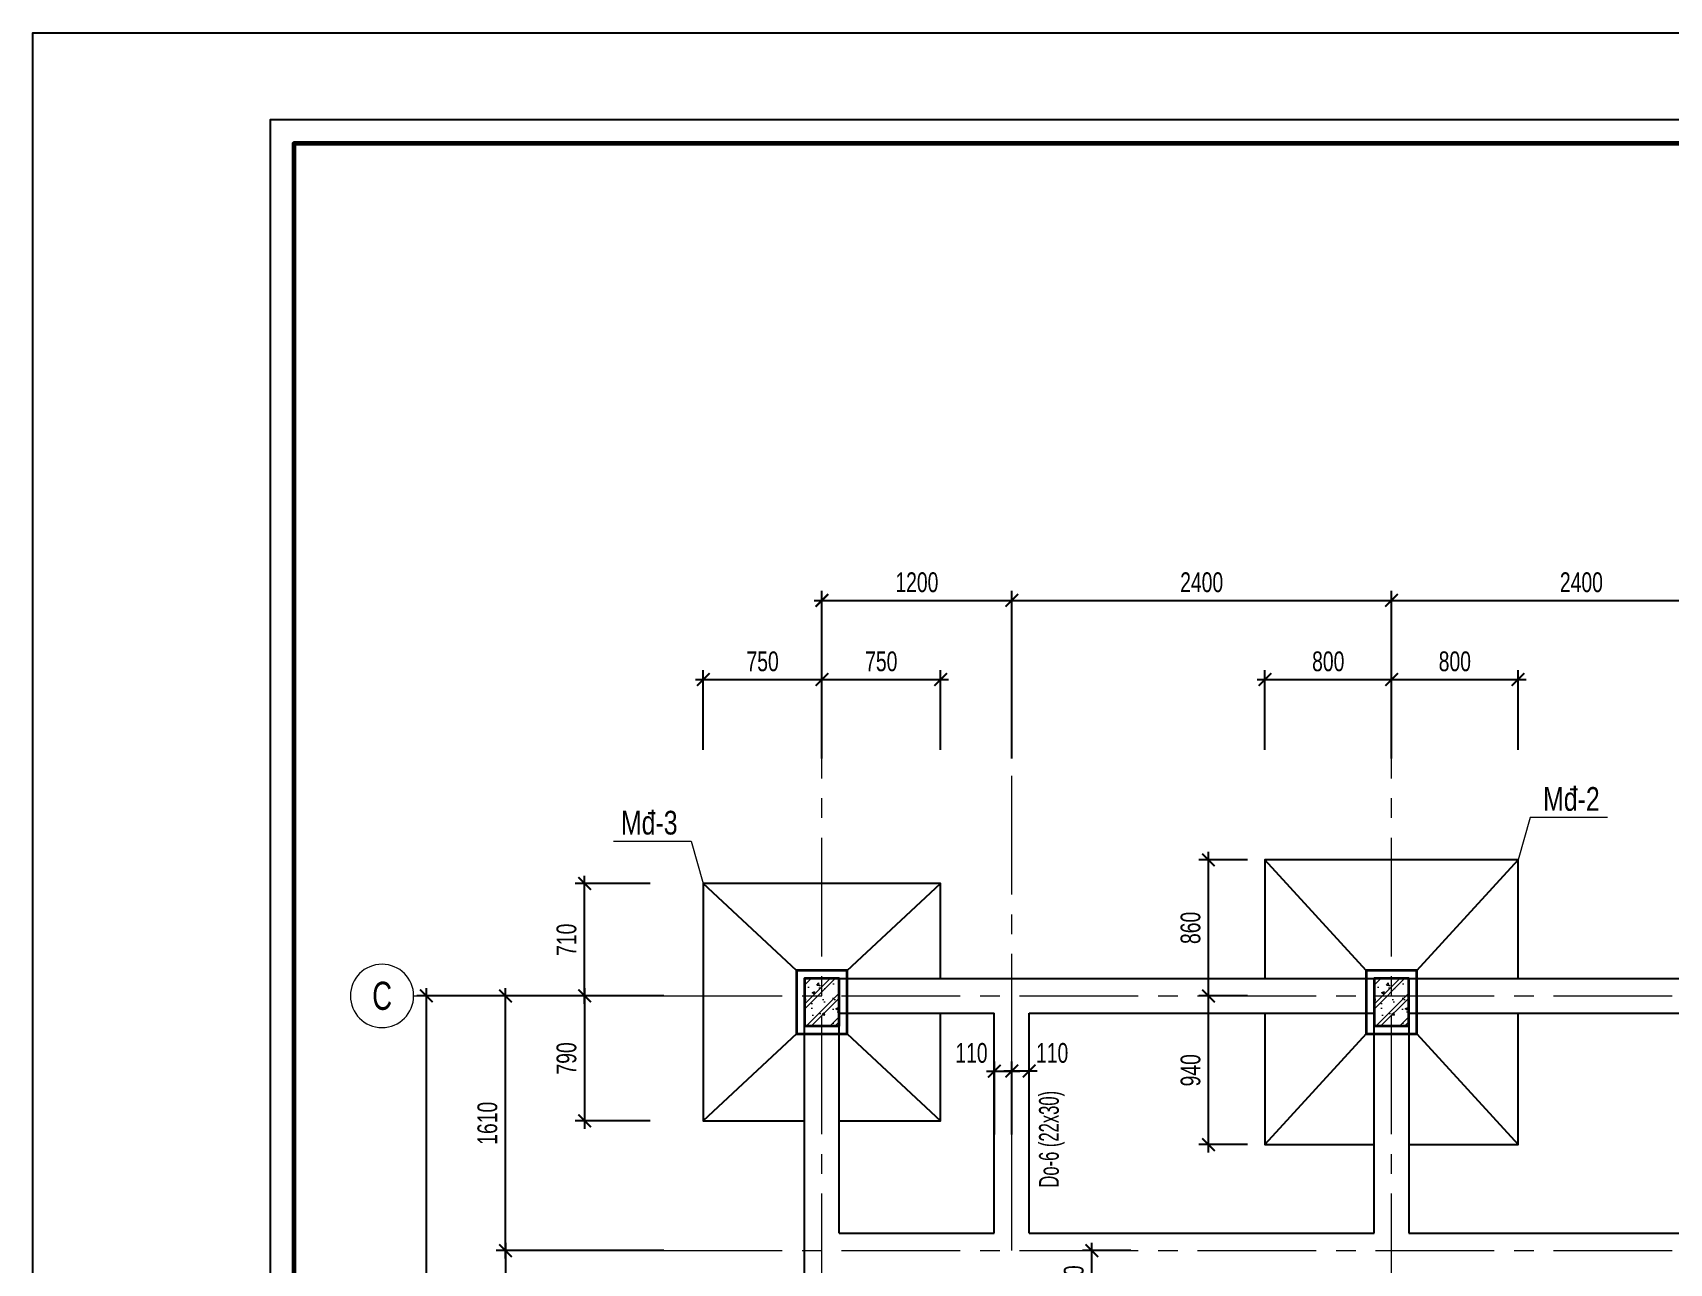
# Model space of a CAD drawing. Header units: millimetres. Extents: x 0 to 42050, y 0 to 29700.
# Drawn here: x 0 to 10343, y 21922 to 29700 of the extents above; entities that cross this region are included whole.
import ezdxf
from ezdxf.enums import TextEntityAlignment as Align

# ---------------------------------------------------------------- set-up
doc = ezdxf.new("R2010")
doc.units = ezdxf.units.MM
doc.header["$LTSCALE"] = 1000
doc.header["$MEASUREMENT"] = 0
doc.linetypes.add('CENTER2', pattern=[1.125, 0.75, -0.125, 0.125, -0.125])
doc.layers.add('CDC-KHUNGTEN', color=9, linetype='Continuous')
for name, color, linetype, lineweight in [('CDC_01.AXIS', 160, 'CENTER2', 13), ('CDC_02.DIM', 1, 'Continuous', 18), ('CDC_03.BORDER', 3, 'Continuous', 25), ('CDC_07.TEXTCOL', 3, 'Continuous', 18), ('CDC_08.TEXTBEAM', 2, 'Continuous', 18), ('CDC_09.COLUMN', 4, 'Continuous', 35), ('CDC_10.HATCH', 251, 'Continuous', 9)]:
    doc.layers.add(name, color=color, linetype=linetype, lineweight=lineweight)
doc.styles.add('KCS_BIGTEXT', font='arial.ttf', dxfattribs={"width": 0.7})
doc.styles.add('KCS_SMTEXT', font='arial.ttf', dxfattribs={"width": 0.7})
doc.dimstyles.new('KCS_DIM50', dxfattribs={"dimscale": 50, "dimtxt": 2.5, "dimasz": 1.6, "dimexe": 1.2, "dimexo": 0, "dimgap": 1, "dimtad": 1, "dimdec": 0, "dimzin": 0, "dimdsep": 46, "dimtxsty": 'KCS_SMTEXT', "dimblk": 'ARCHTICK', "dimcen": 0, "dimdle": 1, "dimclrd": 256, "dimclre": 256, "dimclrt": 2, "dimadec": 0, "dimazin": 0, "dimtfac": 1, "dimtdec": 0, "dimtix": 1, "dimtmove": 2, "dimatfit": 3, "dimfxl": 1, "dimtolj": 1, "dimtzin": 0, "dimarcsym": 0})

# ---------------------------------------------------------------- blocks, each defined once
blk = doc.blocks.new('vong')
at = {"layer": 'CDC_02.DIM', "color": 1}
blk.add_line((0, -160), (0, 0), dxfattribs=at)
blk.add_circle((0, -560), 400, dxfattribs=at)
blk = doc.blocks.new('_ArchTick')
at = {"color": 0, "linetype": 'ByBlock', "const_width": 0.15}
blk.add_lwpolyline([(-0.5, -0.5), (0.5, 0.5)], dxfattribs=at)
blk = doc.blocks.new('*D7')
at = {"layer": 'CDC_02.DIM', "lineweight": -2, "transparency": 16777216}
for p, q in [((2988, 22052), (2988, 16962)), ((3988, 22002), (2928, 22002)), ((3988, 17012), (2928, 17012))]:
    blk.add_line(p, q, dxfattribs=at)
at = {"layer": 'DEFPOINTS', "color": 0, "transparency": 16777216}
for p in [(3988, 22002), (2988, 17012), (3988, 17012)]:
    blk.add_point(p, dxfattribs=at)
at = {"layer": 'CDC_02.DIM', "lineweight": -2, "transparency": 16777216, "xscale": 80, "yscale": 80, "zscale": 80}
for p, rotation in [((2988, 22002), 90), ((2988, 17012), 270)]:
    blk.add_blockref('_ArchTick', p, dxfattribs=dict(at, rotation=rotation))
at = {"layer": 'CDC_02.DIM', "color": 2, "transparency": 16777216, "insert": (2874, 19507), "char_height": 125, "attachment_point": 5, "rotation": 90, "style": 'KCS_SMTEXT'}
blk.add_mtext('\\A1;4990', dxfattribs=at)
blk = doc.blocks.new('*D10')
at = {"layer": 'CDC_02.DIM', "lineweight": -2, "transparency": 16777216}
for p, q in [((3988, 23612), (2428, 23612)), ((2488, 16962), (2488, 23662)), ((3988, 17012), (2428, 17012))]:
    blk.add_line(p, q, dxfattribs=at)
at = {"layer": 'DEFPOINTS', "color": 0, "transparency": 16777216}
for p in [(2488, 23612), (3988, 23612), (3988, 17012)]:
    blk.add_point(p, dxfattribs=at)
at = {"layer": 'CDC_02.DIM', "lineweight": -2, "transparency": 16777216, "xscale": 80, "yscale": 80, "zscale": 80}
for p, rotation in [((2488, 23612), 90), ((2488, 17012), 270)]:
    blk.add_blockref('_ArchTick', p, dxfattribs=dict(at, rotation=rotation))
at = {"layer": 'CDC_02.DIM', "color": 2, "transparency": 16777216, "insert": (2374, 20312), "char_height": 125, "attachment_point": 5, "rotation": 90, "style": 'KCS_SMTEXT'}
blk.add_mtext('\\A1;6600', dxfattribs=at)
blk = doc.blocks.new('*D20')
at = {"layer": 'CDC_02.DIM', "lineweight": -2, "transparency": 16777216}
for p, q in [((3988, 23612), (2928, 23612)), ((2988, 21952), (2988, 23662)), ((3988, 22002), (2928, 22002))]:
    blk.add_line(p, q, dxfattribs=at)
at = {"layer": 'DEFPOINTS', "color": 0, "transparency": 16777216}
for p in [(2988, 23612), (3988, 23612), (3988, 22002)]:
    blk.add_point(p, dxfattribs=at)
at = {"layer": 'CDC_02.DIM', "lineweight": -2, "transparency": 16777216, "xscale": 80, "yscale": 80, "zscale": 80}
for p, rotation in [((2988, 23612), 90), ((2988, 22002), 270)]:
    blk.add_blockref('_ArchTick', p, dxfattribs=dict(at, rotation=rotation))
at = {"layer": 'CDC_02.DIM', "color": 2, "transparency": 16777216, "insert": (2874, 22807), "char_height": 125, "attachment_point": 5, "rotation": 90, "style": 'KCS_SMTEXT'}
blk.add_mtext('\\A1;1610', dxfattribs=at)
blk = doc.blocks.new('*D22')
at = {"layer": 'CDC_02.DIM', "lineweight": -2, "transparency": 16777216}
for p, q in [((4988, 25112), (4988, 26172)), ((6188, 25112), (6188, 26172)), ((4938, 26112), (6238, 26112))]:
    blk.add_line(p, q, dxfattribs=at)
at = {"layer": 'DEFPOINTS', "color": 0, "transparency": 16777216}
for p in [(6188, 26112), (4988, 25112), (6188, 25112)]:
    blk.add_point(p, dxfattribs=at)
at = {"layer": 'CDC_02.DIM', "lineweight": -2, "transparency": 16777216, "xscale": 80, "yscale": 80, "zscale": 80, "rotation": 180}
blk.add_blockref('_ArchTick', (4988, 26112), dxfattribs=at)
at = {"layer": 'CDC_02.DIM', "lineweight": -2, "transparency": 16777216, "xscale": 80, "yscale": 80, "zscale": 80}
blk.add_blockref('_ArchTick', (6188, 26112), dxfattribs=at)
at = {"layer": 'CDC_02.DIM', "color": 2, "transparency": 16777216, "insert": (5588, 26226), "char_height": 125, "attachment_point": 5, "style": 'KCS_SMTEXT'}
blk.add_mtext('\\A1;1200', dxfattribs=at)
blk = doc.blocks.new('*D23')
at = {"layer": 'CDC_02.DIM', "lineweight": -2, "transparency": 16777216}
for p, q in [((6188, 25112), (6188, 26172)), ((8588, 25112), (8588, 26172)), ((6138, 26112), (8638, 26112))]:
    blk.add_line(p, q, dxfattribs=at)
at = {"layer": 'DEFPOINTS', "color": 0, "transparency": 16777216}
for p in [(8588, 26112), (6188, 25112), (8588, 25112)]:
    blk.add_point(p, dxfattribs=at)
at = {"layer": 'CDC_02.DIM', "lineweight": -2, "transparency": 16777216, "xscale": 80, "yscale": 80, "zscale": 80, "rotation": 180}
blk.add_blockref('_ArchTick', (6188, 26112), dxfattribs=at)
at = {"layer": 'CDC_02.DIM', "lineweight": -2, "transparency": 16777216, "xscale": 80, "yscale": 80, "zscale": 80}
blk.add_blockref('_ArchTick', (8588, 26112), dxfattribs=at)
at = {"layer": 'CDC_02.DIM', "color": 2, "transparency": 16777216, "insert": (7388, 26226), "char_height": 125, "attachment_point": 5, "style": 'KCS_SMTEXT'}
blk.add_mtext('\\A1;2400', dxfattribs=at)
blk = doc.blocks.new('*D24')
at = {"layer": 'CDC_02.DIM', "lineweight": -2, "transparency": 16777216}
for p, q in [((8588, 25112), (8588, 26172)), ((10988, 25112), (10988, 26172)), ((8538, 26112), (11038, 26112))]:
    blk.add_line(p, q, dxfattribs=at)
at = {"layer": 'DEFPOINTS', "color": 0, "transparency": 16777216}
for p in [(10988, 26112), (8588, 25112), (10988, 25112)]:
    blk.add_point(p, dxfattribs=at)
at = {"layer": 'CDC_02.DIM', "lineweight": -2, "transparency": 16777216, "xscale": 80, "yscale": 80, "zscale": 80, "rotation": 180}
blk.add_blockref('_ArchTick', (8588, 26112), dxfattribs=at)
at = {"layer": 'CDC_02.DIM', "lineweight": -2, "transparency": 16777216, "xscale": 80, "yscale": 80, "zscale": 80}
blk.add_blockref('_ArchTick', (10988, 26112), dxfattribs=at)
at = {"layer": 'CDC_02.DIM', "color": 2, "transparency": 16777216, "insert": (9788, 26226), "char_height": 125, "attachment_point": 5, "style": 'KCS_SMTEXT'}
blk.add_mtext('\\A1;2400', dxfattribs=at)
blk = doc.blocks.new('*D44')
at = {"layer": 'CDC_02.DIM', "lineweight": -2, "transparency": 16777216}
for p, q in [((7788, 25168), (7788, 25672)), ((8588, 25168), (8588, 25672)), ((7738, 25612), (8638, 25612))]:
    blk.add_line(p, q, dxfattribs=at)
at = {"layer": 'DEFPOINTS', "color": 0, "transparency": 16777216}
for p in [(8588, 25612), (7788, 25168), (8588, 25168)]:
    blk.add_point(p, dxfattribs=at)
at = {"layer": 'CDC_02.DIM', "lineweight": -2, "transparency": 16777216, "xscale": 80, "yscale": 80, "zscale": 80, "rotation": 180}
blk.add_blockref('_ArchTick', (7788, 25612), dxfattribs=at)
at = {"layer": 'CDC_02.DIM', "lineweight": -2, "transparency": 16777216, "xscale": 80, "yscale": 80, "zscale": 80}
blk.add_blockref('_ArchTick', (8588, 25612), dxfattribs=at)
at = {"layer": 'CDC_02.DIM', "color": 2, "transparency": 16777216, "insert": (8188, 25726), "char_height": 125, "attachment_point": 5, "style": 'KCS_SMTEXT'}
blk.add_mtext('\\A1;800', dxfattribs=at)
blk = doc.blocks.new('*D45')
at = {"layer": 'CDC_02.DIM', "lineweight": -2, "transparency": 16777216}
for p, q in [((8588, 25168), (8588, 25672)), ((9388, 25168), (9388, 25672)), ((8538, 25612), (9438, 25612))]:
    blk.add_line(p, q, dxfattribs=at)
at = {"layer": 'DEFPOINTS', "color": 0, "transparency": 16777216}
for p in [(9388, 25612), (8588, 25168), (9388, 25168)]:
    blk.add_point(p, dxfattribs=at)
at = {"layer": 'CDC_02.DIM', "lineweight": -2, "transparency": 16777216, "xscale": 80, "yscale": 80, "zscale": 80, "rotation": 180}
blk.add_blockref('_ArchTick', (8588, 25612), dxfattribs=at)
at = {"layer": 'CDC_02.DIM', "lineweight": -2, "transparency": 16777216, "xscale": 80, "yscale": 80, "zscale": 80}
blk.add_blockref('_ArchTick', (9388, 25612), dxfattribs=at)
at = {"layer": 'CDC_02.DIM', "color": 2, "transparency": 16777216, "insert": (8988, 25726), "char_height": 125, "attachment_point": 5, "style": 'KCS_SMTEXT'}
blk.add_mtext('\\A1;800', dxfattribs=at)
blk = doc.blocks.new('*D46')
at = {"layer": 'CDC_02.DIM', "lineweight": -2, "transparency": 16777216}
for p, q in [((7678, 23612), (7371, 23612)), ((7431, 22622), (7431, 23662)), ((7678, 22672), (7371, 22672))]:
    blk.add_line(p, q, dxfattribs=at)
at = {"layer": 'DEFPOINTS', "color": 0, "transparency": 16777216}
for p in [(7431, 23612), (7678, 23612), (7678, 22672)]:
    blk.add_point(p, dxfattribs=at)
at = {"layer": 'CDC_02.DIM', "lineweight": -2, "transparency": 16777216, "xscale": 80, "yscale": 80, "zscale": 80}
for p, rotation in [((7431, 23612), 90), ((7431, 22672), 270)]:
    blk.add_blockref('_ArchTick', p, dxfattribs=dict(at, rotation=rotation))
at = {"layer": 'CDC_02.DIM', "color": 2, "transparency": 16777216, "insert": (7318, 23142), "char_height": 125, "attachment_point": 5, "rotation": 90, "style": 'KCS_SMTEXT'}
blk.add_mtext('\\A1;940', dxfattribs=at)
blk = doc.blocks.new('*D47')
at = {"layer": 'CDC_02.DIM', "lineweight": -2, "transparency": 16777216}
for p, q in [((7431, 23562), (7431, 24522)), ((7678, 24472), (7371, 24472)), ((7678, 23612), (7371, 23612))]:
    blk.add_line(p, q, dxfattribs=at)
at = {"layer": 'DEFPOINTS', "color": 0, "transparency": 16777216}
for p in [(7431, 24472), (7678, 24472), (7678, 23612)]:
    blk.add_point(p, dxfattribs=at)
at = {"layer": 'CDC_02.DIM', "lineweight": -2, "transparency": 16777216, "xscale": 80, "yscale": 80, "zscale": 80}
for p, rotation in [((7431, 24472), 90), ((7431, 23612), 270)]:
    blk.add_blockref('_ArchTick', p, dxfattribs=dict(at, rotation=rotation))
at = {"layer": 'CDC_02.DIM', "color": 2, "transparency": 16777216, "insert": (7318, 24042), "char_height": 125, "attachment_point": 5, "rotation": 90, "style": 'KCS_SMTEXT'}
blk.add_mtext('\\A1;860', dxfattribs=at)
blk = doc.blocks.new('*D54')
at = {"layer": 'CDC_02.DIM', "lineweight": -2, "transparency": 16777216}
for p, q in [((3903, 24322), (3428, 24322)), ((3488, 23562), (3488, 24372)), ((3903, 23612), (3428, 23612))]:
    blk.add_line(p, q, dxfattribs=at)
at = {"layer": 'DEFPOINTS', "color": 0, "transparency": 16777216}
for p in [(3488, 24322), (3903, 24322), (3903, 23612)]:
    blk.add_point(p, dxfattribs=at)
at = {"layer": 'CDC_02.DIM', "lineweight": -2, "transparency": 16777216, "xscale": 80, "yscale": 80, "zscale": 80}
for p, rotation in [((3488, 24322), 90), ((3488, 23612), 270)]:
    blk.add_blockref('_ArchTick', p, dxfattribs=dict(at, rotation=rotation))
at = {"layer": 'CDC_02.DIM', "color": 2, "transparency": 16777216, "insert": (3374, 23967), "char_height": 125, "attachment_point": 5, "rotation": 90, "style": 'KCS_SMTEXT'}
blk.add_mtext('\\A1;710', dxfattribs=at)
blk = doc.blocks.new('*D55')
at = {"layer": 'CDC_02.DIM', "lineweight": -2, "transparency": 16777216}
for p, q in [((3903, 23612), (3428, 23612)), ((3488, 23662), (3488, 22772)), ((3903, 22822), (3428, 22822))]:
    blk.add_line(p, q, dxfattribs=at)
at = {"layer": 'DEFPOINTS', "color": 0, "transparency": 16777216}
for p in [(3903, 23612), (3488, 22822), (3903, 22822)]:
    blk.add_point(p, dxfattribs=at)
at = {"layer": 'CDC_02.DIM', "lineweight": -2, "transparency": 16777216, "xscale": 80, "yscale": 80, "zscale": 80}
for p, rotation in [((3488, 23612), 90), ((3488, 22822), 270)]:
    blk.add_blockref('_ArchTick', p, dxfattribs=dict(at, rotation=rotation))
at = {"layer": 'CDC_02.DIM', "color": 2, "transparency": 16777216, "insert": (3374, 23217), "char_height": 125, "attachment_point": 5, "rotation": 90, "style": 'KCS_SMTEXT'}
blk.add_mtext('\\A1;790', dxfattribs=at)
blk = doc.blocks.new('*D71')
at = {"layer": 'CDC_02.DIM', "lineweight": -2, "transparency": 16777216}
for p, q in [((4238, 25168), (4238, 25672)), ((4988, 25168), (4988, 25672)), ((4188, 25612), (5038, 25612))]:
    blk.add_line(p, q, dxfattribs=at)
at = {"layer": 'DEFPOINTS', "color": 0, "transparency": 16777216}
for p in [(4988, 25612), (4238, 25168), (4988, 25168)]:
    blk.add_point(p, dxfattribs=at)
at = {"layer": 'CDC_02.DIM', "lineweight": -2, "transparency": 16777216, "xscale": 80, "yscale": 80, "zscale": 80, "rotation": 180}
blk.add_blockref('_ArchTick', (4238, 25612), dxfattribs=at)
at = {"layer": 'CDC_02.DIM', "lineweight": -2, "transparency": 16777216, "xscale": 80, "yscale": 80, "zscale": 80}
blk.add_blockref('_ArchTick', (4988, 25612), dxfattribs=at)
at = {"layer": 'CDC_02.DIM', "color": 2, "transparency": 16777216, "insert": (4613, 25726), "char_height": 125, "attachment_point": 5, "style": 'KCS_SMTEXT'}
blk.add_mtext('\\A1;750', dxfattribs=at)
blk = doc.blocks.new('*D72')
at = {"layer": 'CDC_02.DIM', "lineweight": -2, "transparency": 16777216}
for p, q in [((4988, 25168), (4988, 25672)), ((5738, 25168), (5738, 25672)), ((4938, 25612), (5788, 25612))]:
    blk.add_line(p, q, dxfattribs=at)
at = {"layer": 'DEFPOINTS', "color": 0, "transparency": 16777216}
for p in [(5738, 25612), (4988, 25168), (5738, 25168)]:
    blk.add_point(p, dxfattribs=at)
at = {"layer": 'CDC_02.DIM', "lineweight": -2, "transparency": 16777216, "xscale": 80, "yscale": 80, "zscale": 80, "rotation": 180}
blk.add_blockref('_ArchTick', (4988, 25612), dxfattribs=at)
at = {"layer": 'CDC_02.DIM', "lineweight": -2, "transparency": 16777216, "xscale": 80, "yscale": 80, "zscale": 80}
blk.add_blockref('_ArchTick', (5738, 25612), dxfattribs=at)
at = {"layer": 'CDC_02.DIM', "color": 2, "transparency": 16777216, "insert": (5363, 25726), "char_height": 125, "attachment_point": 5, "style": 'KCS_SMTEXT'}
blk.add_mtext('\\A1;750', dxfattribs=at)
blk = doc.blocks.new('*D131')
at = {"layer": 'CDC_02.DIM', "lineweight": -2, "transparency": 16777216}
for p, q in [((6694, 21562), (6694, 22052)), ((6941, 22002), (6634, 22002)), ((6941, 21612), (6634, 21612))]:
    blk.add_line(p, q, dxfattribs=at)
at = {"layer": 'DEFPOINTS', "color": 0, "transparency": 16777216}
for p in [(6694, 22002), (6941, 22002), (6941, 21612)]:
    blk.add_point(p, dxfattribs=at)
at = {"layer": 'CDC_02.DIM', "lineweight": -2, "transparency": 16777216, "xscale": 80, "yscale": 80, "zscale": 80}
for p, rotation in [((6694, 22002), 90), ((6694, 21612), 270)]:
    blk.add_blockref('_ArchTick', p, dxfattribs=dict(at, rotation=rotation))
at = {"layer": 'CDC_02.DIM', "color": 2, "transparency": 16777216, "insert": (6580, 21807), "char_height": 125, "attachment_point": 5, "rotation": 90, "style": 'KCS_SMTEXT'}
blk.add_mtext('\\A1;390', dxfattribs=at)
blk = doc.blocks.new('*D166')
at = {"layer": 'CDC_02.DIM', "lineweight": -2, "transparency": 16777216}
for p, q in [((6188, 22737), (6188, 23197)), ((6298, 22737), (6298, 23197)), ((6348, 23137), (6138, 23137))]:
    blk.add_line(p, q, dxfattribs=at)
at = {"layer": 'DEFPOINTS', "color": 0, "transparency": 16777216}
for p in [(6188, 23137), (6188, 22737), (6298, 22737)]:
    blk.add_point(p, dxfattribs=at)
at = {"layer": 'CDC_02.DIM', "lineweight": -2, "transparency": 16777216, "xscale": 80, "yscale": 80, "zscale": 80, "rotation": 180}
blk.add_blockref('_ArchTick', (6188, 23137), dxfattribs=at)
at = {"layer": 'CDC_02.DIM', "lineweight": -2, "transparency": 16777216, "xscale": 80, "yscale": 80, "zscale": 80}
blk.add_blockref('_ArchTick', (6298, 23137), dxfattribs=at)
at = {"layer": 'CDC_02.DIM', "color": 2, "transparency": 16777216, "insert": (6443, 23251), "char_height": 125, "attachment_point": 5, "style": 'KCS_SMTEXT'}
blk.add_mtext('\\A1;110', dxfattribs=at)
blk = doc.blocks.new('*D167')
at = {"layer": 'CDC_02.DIM', "lineweight": -2, "transparency": 16777216}
for p, q in [((6078, 22737), (6078, 23197)), ((6188, 22737), (6188, 23197)), ((6028, 23137), (6238, 23137))]:
    blk.add_line(p, q, dxfattribs=at)
at = {"layer": 'DEFPOINTS', "color": 0, "transparency": 16777216}
for p in [(6188, 23137), (6078, 22737), (6188, 22737)]:
    blk.add_point(p, dxfattribs=at)
at = {"layer": 'CDC_02.DIM', "lineweight": -2, "transparency": 16777216, "xscale": 80, "yscale": 80, "zscale": 80, "rotation": 180}
blk.add_blockref('_ArchTick', (6078, 23137), dxfattribs=at)
at = {"layer": 'CDC_02.DIM', "lineweight": -2, "transparency": 16777216, "xscale": 80, "yscale": 80, "zscale": 80}
blk.add_blockref('_ArchTick', (6188, 23137), dxfattribs=at)
at = {"layer": 'CDC_02.DIM', "color": 2, "transparency": 16777216, "insert": (5933, 23251), "char_height": 125, "attachment_point": 5, "style": 'KCS_SMTEXT'}
blk.add_mtext('\\A1;110', dxfattribs=at)
blk = doc.blocks.new('Khung tên chuẩn')
at = {"layer": 'CDC-KHUNGTEN', "color": 8}
blk.add_lwpolyline([(75096, 1100), (83000, 1100), (83000, 58300), (3000, 58300), (3000, 1100), (75096, 1100)], dxfattribs=at)
at = {"layer": 'CDC-KHUNGTEN', "color": 255, "lineweight": 60}
blk.add_lwpolyline([(74900, 1400), (74900, 58000), (3300, 58000), (3300, 1400), (74900, 1400)], close=True, dxfattribs=at)
at = {"layer": 'DEFPOINTS', "color": 1, "ltscale": 0.2}
blk.add_lwpolyline([(0, 0), (0, 59400), (84100, 59400), (84100, 0), (0, 0)], close=True, dxfattribs=at)

msp = doc.modelspace()

# ---------------------------------------------------------------- hatches: boundary and pattern name
at = {"layer": 'CDC_10.HATCH'}
h = msp.add_hatch(dxfattribs=at)
h.set_pattern_fill('BT-01', color=256, scale=25, pattern_type=2)
h.set_pattern_definition([(50, (-54045.48, 16445.73), (179.31505, -15.68803), [18.75, -206.25]), (355, (-54045.48, 16445.73), (-34.68783, 188.04803), [15, -165]), (100.4514, (-54030.54, 16444.43), (144.62735, 172.3599), [15.93505, -175.28553]), (46.1842, (-54045.48, 16495.73), (266.8103, -41.37975), [28.125, -309.375]), (96.6356, (-54023.25, 16492.29), (233.6657, 243.5295), [23.9026, -262.9282]), (351.1842, (-54045.48, 16495.73), (233.6655, 243.5297), [22.5, -247.5]), (21, (-54020.48, 16483.23), (149.22676, -100.65472), [18.75, -206.25]), (326, (-54020.48, 16483.23), (60.82883, 181.2875), [15, -165]), (71.4514, (-54008.04, 16474.85), (210.05566, 80.6326), [15.93505, -175.28553]), (37.5, (-54045.48, 16445.734), (3.039964, 83.223463), [0, -163, 0, -167.5, 0, -165.625]), (7.5, (-54045.48, 16445.73), (65.76738, 98.60293), [0, -95.5, 0, -159.25, 0, -63.125]), (327.5, (-54101.23, 16445.734), (133.45561, -5.63872), [0, -62.5, 0, -195, 0, -258.75]), (317.5, (-54126.23, 16445.73), (145.79654, 25.02625), [0, -81.25, 0, -129.5, 0, -183.75]), (45, (-54045.48, 16445.73), (-75.1301, 75.1301), []), (45, (-54045.48, 16476.36), (-75.1301, 75.1301), [])])
h.paths.add_polyline_path([(4877.5, 23422.2), (5097.5, 23422.2), (5097.5, 23722.2), (4877.5, 23722.2)])
h = msp.add_hatch(dxfattribs=at)
h.set_pattern_fill('BT-01', color=256, scale=25, pattern_type=2)
h.set_pattern_definition([(50, (-50445.48, 16445.73), (179.31505, -15.68803), [18.75, -206.25]), (355, (-50445.48, 16445.73), (-34.68783, 188.04803), [15, -165]), (100.4514, (-50430.54, 16444.43), (144.62735, 172.3599), [15.93505, -175.28553]), (46.1842, (-50445.48, 16495.73), (266.8103, -41.37975), [28.125, -309.375]), (96.6356, (-50423.25, 16492.29), (233.6657, 243.5295), [23.9026, -262.9282]), (351.1842, (-50445.48, 16495.73), (233.6655, 243.5297), [22.5, -247.5]), (21, (-50420.48, 16483.23), (149.22676, -100.65472), [18.75, -206.25]), (326, (-50420.48, 16483.23), (60.82883, 181.2875), [15, -165]), (71.4514, (-50408.04, 16474.85), (210.05566, 80.6326), [15.93505, -175.28553]), (37.5, (-50445.48, 16445.734), (3.039964, 83.223463), [0, -163, 0, -167.5, 0, -165.625]), (7.5, (-50445.48, 16445.73), (65.76738, 98.60293), [0, -95.5, 0, -159.25, 0, -63.125]), (327.5, (-50501.23, 16445.734), (133.45561, -5.63872), [0, -62.5, 0, -195, 0, -258.75]), (317.5, (-50526.23, 16445.73), (145.79654, 25.02625), [0, -81.25, 0, -129.5, 0, -183.75]), (45, (-50445.48, 16445.73), (-75.1301, 75.1301), []), (45, (-50445.48, 16476.36), (-75.1301, 75.1301), [])])
h.paths.add_polyline_path([(8477.5, 23422.2), (8697.5, 23422.2), (8697.5, 23722.2), (8477.5, 23722.2)])

# ---------------------------------------------------------------- linework, layer by layer
at = {"layer": 'CDC_01.AXIS'}
for p, q in [((4987.5, 12612.2), (4987.5, 25612.2)), ((6187.5, 22002.2), (6187.5, 25612.2)), ((8587.5, 12612.2), (8587.5, 25612.2)), ((3987.5, 23612.2), (34787.5, 23612.2)), ((3987.5, 22002.2), (34787.5, 22002.2))]:
    msp.add_line(p, q, dxfattribs=at)
at = {"layer": 'CDC_03.BORDER'}
for p, q in [((8427.5, 23772.2), (7787.5, 24472.2)), ((8747.5, 23772.2), (9387.5, 24472.2)), ((4827.5, 23772.2), (4237.5, 24322.2)), ((5147.5, 23772.2), (5737.5, 24322.2)), ((6077.5, 22112.2), (6077.5, 23502.2)), ((6297.5, 22112.2), (6297.5, 23502.2)), ((8477.5, 22112.2), (8477.5, 23502.2)), ((8697.5, 23502.2), (8697.5, 22112.2)), ((4827.5, 23372.2), (4237.5, 22822.2)), ((5147.5, 23372.2), (5737.5, 22822.2)), ((8427.5, 23372.2), (7787.5, 22672.2)), ((8747.5, 23372.2), (9387.5, 22672.2)), ((5097.5, 22112.2), (6077.5, 22112.2)), ((6297.5, 22112.2), (8477.5, 22112.2)), ((8697.5, 22112.2), (10877.5, 22112.2))]:
    msp.add_line(p, q, dxfattribs=at)
for points in [[(8587.5, 24472.2), (7787.5, 24472.2), (7787.5, 23722.2)], [(9387.5, 23722.8), (9387.5, 24472.2), (8587.5, 24472.2)], [(4987.5, 24322.2), (4237.5, 24322.2), (4237.5, 23572.2)], [(5737.5, 23722.8), (5737.5, 24322.2), (4987.5, 24322.2)], [(4237.5, 23572.2), (4237.5, 22822.2), (4877.5, 22822.2)], [(5097.5, 22112.2), (5097.5, 23502.2), (6077.5, 23502.2)], [(5097.5, 22822.2), (5737.5, 22822.2), (5737.5, 23502.2)], [(6297.5, 23502.2), (8477.5, 23502.2)], [(7787.5, 23502.2), (7787.5, 22672.2), (8477.5, 22672.2)], [(8697.5, 23502.2), (10877.5, 23502.2)], [(8697.5, 22672.2), (9387.5, 22672.2), (9387.5, 23502.2)]]:
    msp.add_lwpolyline(points, dxfattribs=at)
msp.add_lwpolyline([(4877.5, 23722.2), (33897.5, 23722.2), (33897.5, 14502.2), (4877.5, 14502.2)], close=True, dxfattribs=at)
at = {"layer": 'CDC_07.TEXTCOL', "color": 1}
for points in [[(9953.5, 24740.4), (9463.3, 24740.4), (9387.5, 24472.2)], [(3671.6, 24590.4), (4161.8, 24590.4), (4237.5, 24322.2)]]:
    msp.add_lwpolyline(points, dxfattribs=at)
at = {"layer": 'CDC_09.COLUMN'}
for points in [[(4827.5, 23372.2), (5147.5, 23372.2), (5147.5, 23772.2), (4827.5, 23772.2)], [(4877.5, 23422.2), (5097.5, 23422.2), (5097.5, 23722.2), (4877.5, 23722.2)], [(8427.5, 23372.2), (8747.5, 23372.2), (8747.5, 23772.2), (8427.5, 23772.2)], [(8477.5, 23422.2), (8697.5, 23422.2), (8697.5, 23722.2), (8477.5, 23722.2)]]:
    msp.add_lwpolyline(points, close=True, dxfattribs=at)

# ---------------------------------------------------------------- block references
at = {"xscale": 0.5, "yscale": 0.5, "zscale": 0.5}
msp.add_blockref('Khung tên chuẩn', (0, 0), dxfattribs=at)
at = {"layer": 'CDC_02.DIM', "xscale": -0.5, "yscale": 0.5, "zscale": 0.5, "rotation": 270}
msp.add_blockref('vong', (2487.5, 23612.2), dxfattribs=at)

# ---------------------------------------------------------------- texts
at = {"layer": 'CDC_02.DIM', "color": 4, "style": 'KCS_BIGTEXT', "width": 0.7}
msp.add_text('C', height=177.8, dxfattribs=at).set_placement((2208.3, 23612.9), align=Align.MIDDLE_CENTER)
at = {"layer": 'CDC_07.TEXTCOL', "style": 'KCS_SMTEXT', "width": 0.75}
for s, p in [('Mđ-2', (9724.8, 24857.1)), ('Mđ-3', (3896.5, 24707.1))]:
    msp.add_text(s, height=150, dxfattribs=at).set_placement(p, align=Align.MIDDLE_CENTER)
at = {"layer": 'CDC_08.TEXTBEAM', "style": 'KCS_SMTEXT', "width": 0.6}
msp.add_text('Do-6 (22x30)', height=125, rotation=90, dxfattribs=at).set_placement((6422.5, 22706), align=Align.MIDDLE_CENTER)

# ---------------------------------------------------------------- dimensions: what is measured, and where the dimension line sits
at = {"layer": 'CDC_02.DIM'}
for base, p1, p2, picture, middle in [((6187.5, 26112.2), (4987.5, 25112.2), (6187.5, 25112.2), '*D22', (5587.5, 26226)), ((8587.5, 26112.2), (6187.5, 25112.2), (8587.5, 25112.2), '*D23', (7387.5, 26226)), ((10987.5, 26112.2), (8587.5, 25112.2), (10987.5, 25112.2), '*D24', (9787.5, 26226)), ((4987.5, 25612.2), (4237.5, 25168), (4987.5, 25168), '*D71', (4612.5, 25726)), ((5737.5, 25612.2), (4987.5, 25168), (5737.5, 25168), '*D72', (5362.5, 25726)), ((8587.5, 25612.2), (7787.5, 25168), (8587.5, 25168), '*D44', (8187.5, 25726)), ((9387.5, 25612.2), (8587.5, 25168), (9387.5, 25168), '*D45', (8987.5, 25726))]:
    dim = msp.add_linear_dim(base=base, p1=p1, p2=p2, dimstyle='KCS_DIM50', dxfattribs=at)
    dim.commit()
    dim.dimension.update_dxf_attribs({"geometry": picture, "text_midpoint": middle})
for base, p1, p2, picture, middle in [((7431.5, 24472.2), (7678, 23612.2), (7678, 24472.2), '*D47', (7317.7, 24042.2)), ((3487.5, 24322.2), (3902.5, 23612.2), (3902.5, 24322.2), '*D54', (3373.7, 23967.2)), ((2487.5, 23612.2), (3987.5, 17012.2), (3987.5, 23612.2), '*D10', (2373.7, 20312.2)), ((2987.5, 23612.2), (3987.5, 22002.2), (3987.5, 23612.2), '*D20', (2873.7, 22807.2)), ((3487.5, 22822.2), (3902.5, 23612.2), (3902.5, 22822.2), '*D55', (3373.7, 23217.2)), ((7431.5, 23612.2), (7678, 22672.2), (7678, 23612.2), '*D46', (7317.7, 23142.2)), ((2987.5, 17012.2), (3987.5, 22002.2), (3987.5, 17012.2), '*D7', (2873.7, 19507.2)), ((6694.3, 22002.2), (6940.8, 21612.2), (6940.8, 22002.2), '*D131', (6580.4, 21807.2))]:
    dim = msp.add_linear_dim(base=base, p1=p1, p2=p2, angle=90, dimstyle='KCS_DIM50', dxfattribs=at)
    dim.commit()
    dim.dimension.update_dxf_attribs({"geometry": picture, "text_midpoint": middle})
dim = msp.add_linear_dim(base=(6187.5, 23137.2), p1=(6077.5, 22737.2), p2=(6187.5, 22737.2), dimstyle='KCS_DIM50', dxfattribs=at)
dim.commit()
dim.dimension.update_dxf_attribs({"geometry": '*D167', "text_midpoint": (5932.5, 23251), "dimtype": 160})
dim = msp.add_linear_dim(base=(6187.5, 23137.2), p1=(6297.5, 22737.2), p2=(6187.5, 22737.2), angle=180, dimstyle='KCS_DIM50', dxfattribs=at)
dim.commit()
dim.dimension.update_dxf_attribs({"geometry": '*D166', "text_midpoint": (6442.5, 23251), "dimtype": 160})

doc.saveas('drawing.dxf')
